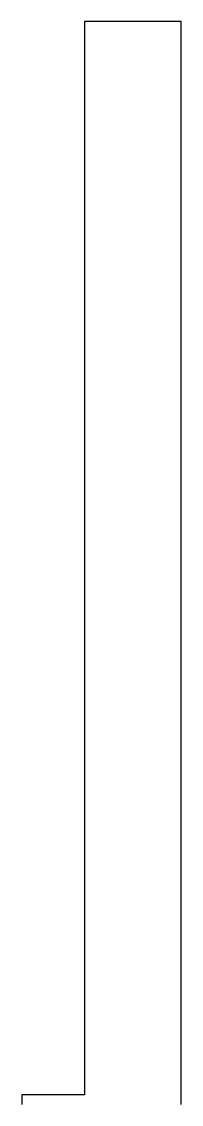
# Model space of a CAD drawing. Extents: x -0.08 to 0.25, y 0 to 2.25.
import ezdxf

# ---------------------------------------------------------------- set-up
doc = ezdxf.new("R2010")
doc.units = 0
doc.layers.get('0').update_dxf_attribs({"linetype": 'CONTINUOUS'})

msp = doc.modelspace()

# ---------------------------------------------------------------- linework, layer by layer
msp.add_lwpolyline([(0.25, 0), (0.25, 2.245), (0.05, 2.245), (0.05, 0.02), (-0.08, 0.02), (-0.08, 0)])

doc.saveas('drawing.dxf')
